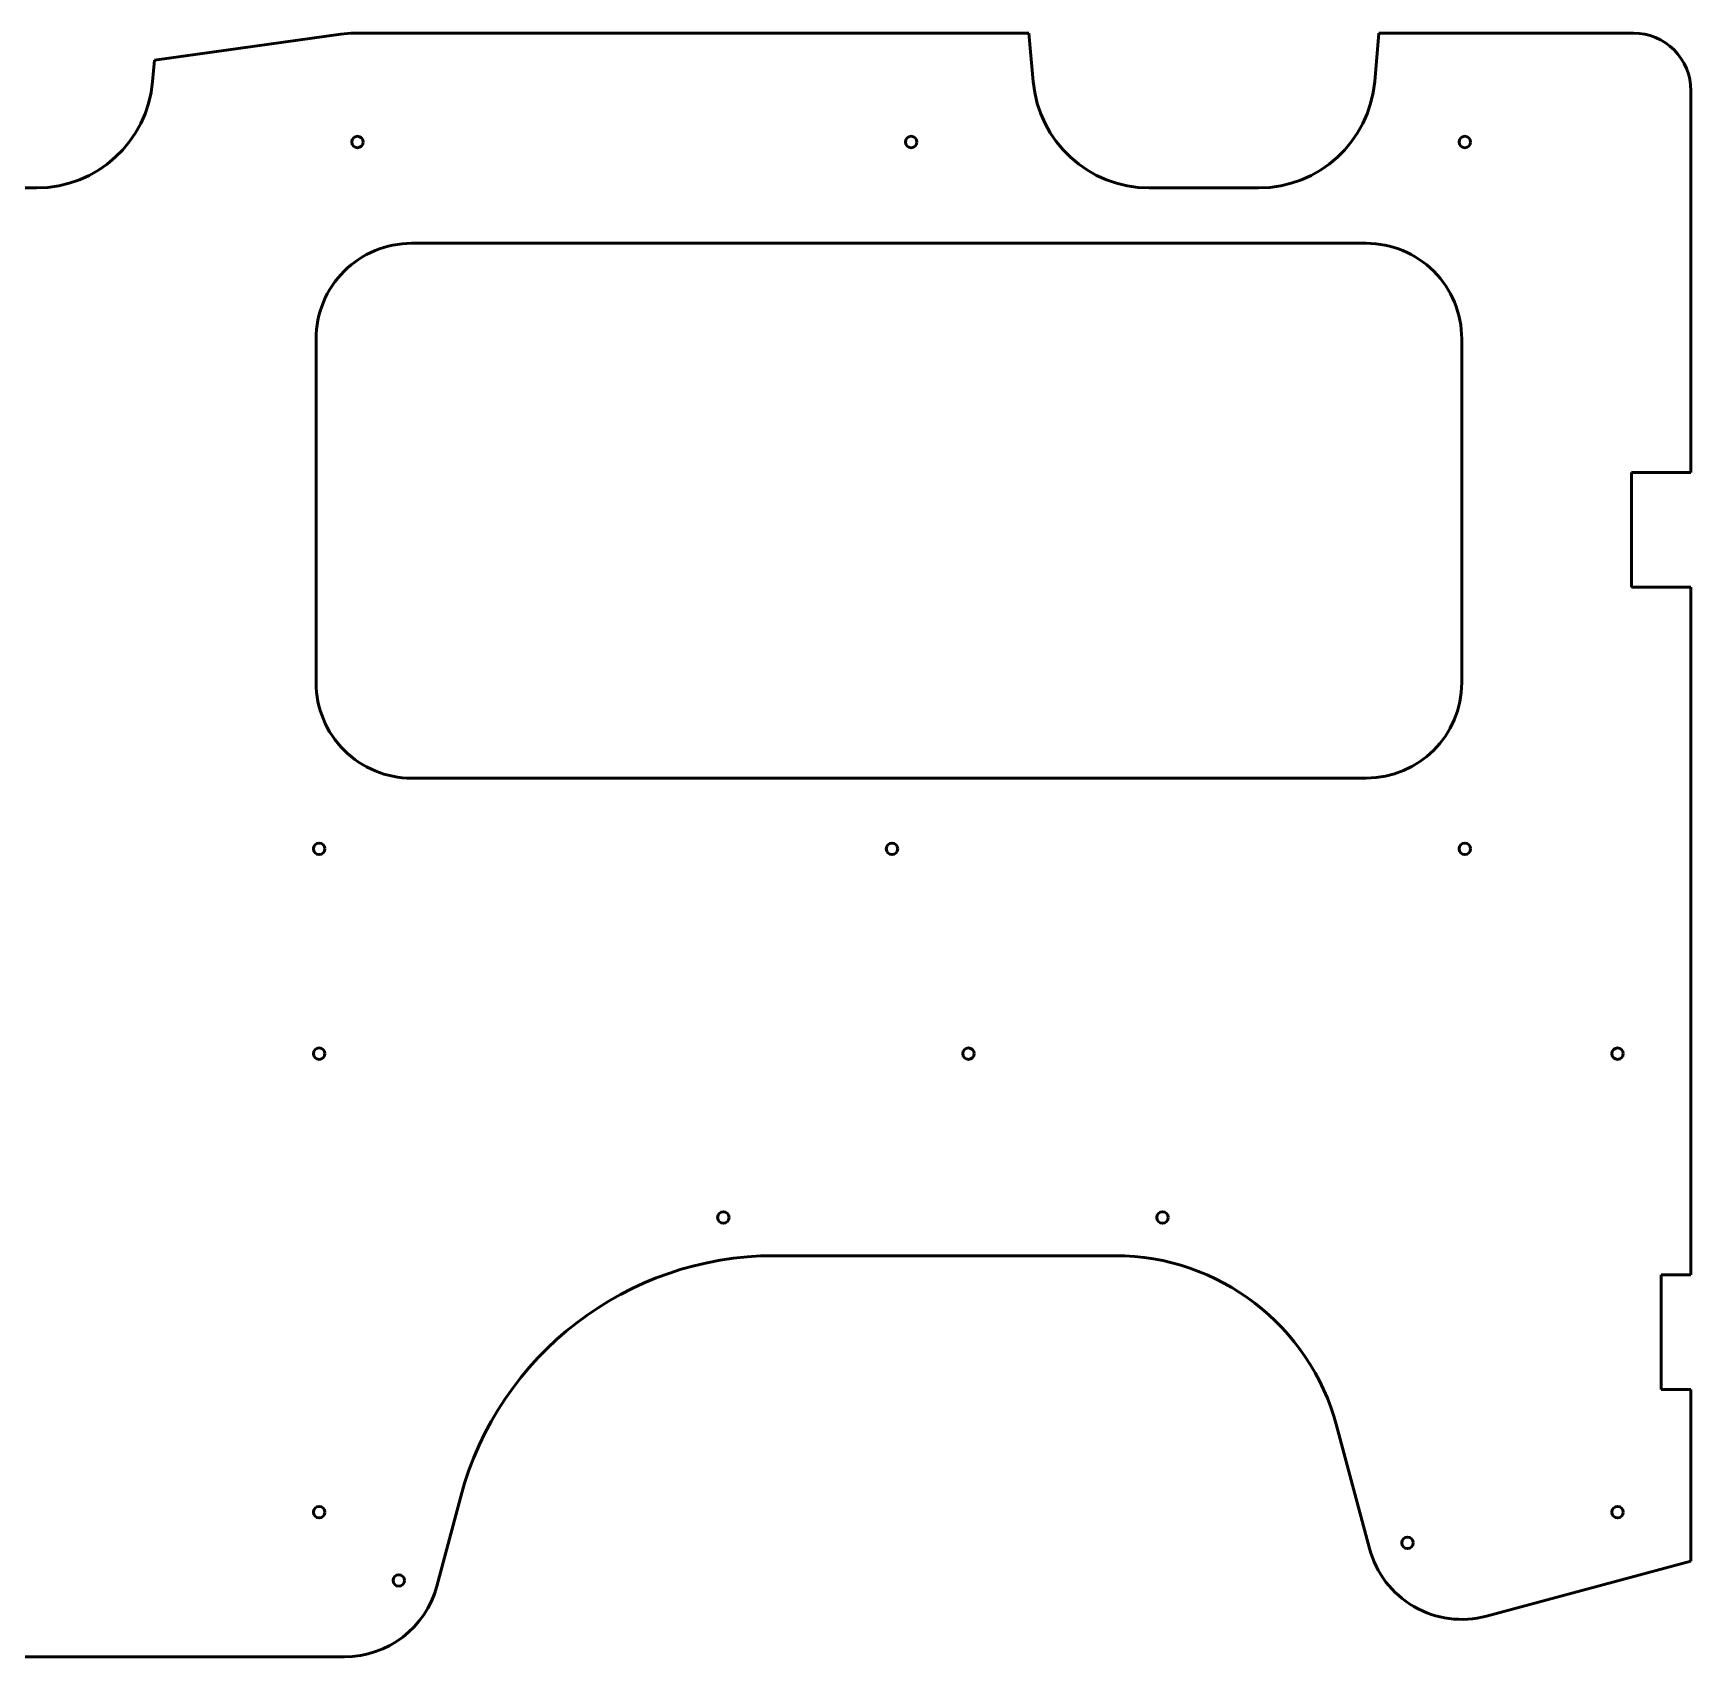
# Model space of a CAD drawing. Header units: millimetres. Extents: x -4457 to 5436, y 521 to 6420.
# Drawn here: x -3179 to -2311, y 3168 to 4018 of the extents above; entities that cross this region are included whole.
import ezdxf

# ---------------------------------------------------------------- set-up
doc = ezdxf.new("R2010")
doc.units = ezdxf.units.MM
doc.header["$MEASUREMENT"] = 0
doc.layers.add('layer 1', color=7, linetype='Continuous')

msp = doc.modelspace()

# ---------------------------------------------------------------- linework, layer by layer
at = {"layer": 'layer 1', "lineweight": 50}
for points in [[(-3115.6015, 4004.0053), (-3115.6015, 4004.0053), (-3017.9462, 4017.7299), (-3017.9462, 4017.7299)], [(-3010.9876, 4018.2165), (-3013.3156, 4018.2165), (-3015.6408, 4018.0539), (-3017.9462, 4017.7299)], [(-3010.9876, 4018.2165), (-3010.9876, 4018.2165), (-2657.6169, 4018.2165), (-2657.6169, 4018.2165)], [(-2655.402, 3992.9), (-2655.402, 3992.9), (-2657.6169, 4018.2165), (-2657.6169, 4018.2165)], [(-2474.3582, 4018.2165), (-2474.3582, 4018.2165), (-2476.5731, 3992.9), (-2476.5731, 3992.9)], [(-2474.3582, 4018.2165), (-2474.3582, 4018.2165), (-2340.9876, 4018.2165), (-2340.9876, 4018.2165)], [(-3115.6015, 4004.0053), (-3115.6015, 4004.0053), (-3116.5731, 3992.9), (-3116.5731, 3992.9)], [(-3177.341, 3937.2165), (-3145.7122, 3937.2165), (-3119.3297, 3961.3915), (-3116.5731, 3992.9)], [(-2655.402, 3992.9), (-2652.6454, 3961.3915), (-2626.263, 3937.2165), (-2594.6342, 3937.2165)], [(-2537.341, 3937.2165), (-2505.7122, 3937.2165), (-2479.3297, 3961.3915), (-2476.5731, 3992.9)], [(-2310.9876, 3988.2165), (-2310.9876, 3988.2165), (-2310.9876, 3788.2165), (-2310.9876, 3788.2165)], [(-3177.341, 3937.2165), (-3177.341, 3937.2165), (-3234.6342, 3937.2165), (-3234.6342, 3937.2165)], [(-2537.341, 3937.2165), (-2537.341, 3937.2165), (-2594.6342, 3937.2165), (-2594.6342, 3937.2165)], [(-2980.9876, 3908.2165), (-2980.9876, 3908.2165), (-2480.9876, 3908.2165), (-2480.9876, 3908.2165)], [(-3030.9876, 3678.2165), (-3030.9876, 3678.2165), (-3030.9876, 3858.2165), (-3030.9876, 3858.2165)], [(-2430.9876, 3858.2165), (-2430.9876, 3858.2165), (-2430.9876, 3678.2165), (-2430.9876, 3678.2165)], [(-2341.9876, 3728.2165), (-2341.9876, 3728.2165), (-2341.9876, 3788.2165), (-2341.9876, 3788.2165)], [(-2341.9876, 3788.2165), (-2341.9876, 3788.2165), (-2310.9876, 3788.2165), (-2310.9876, 3788.2165)], [(-2310.9876, 3728.2165), (-2310.9876, 3728.2165), (-2341.9876, 3728.2165), (-2341.9876, 3728.2165)], [(-2310.9876, 3728.2165), (-2310.9876, 3728.2165), (-2310.9876, 3368.2165), (-2310.9876, 3368.2165)], [(-2480.9876, 3628.2165), (-2453.3734, 3628.2165), (-2430.9877, 3650.6021), (-2430.9876, 3678.2162)], [(-2480.9876, 3628.2165), (-2480.9876, 3628.2165), (-2980.9876, 3628.2165), (-2980.9876, 3628.2165)], [(-2790.9876, 3378.2165), (-2867.9305, 3378.2165), (-2935.2806, 3326.5369), (-2955.195, 3252.2157)], [(-2612.448, 3378.2165), (-2612.448, 3378.2165), (-2790.9876, 3378.2165), (-2790.9876, 3378.2165)], [(-2496.5369, 3289.2748), (-2510.5941, 3341.7368), (-2558.1353, 3378.2165), (-2612.448, 3378.2165)], [(-2326.4876, 3308.2165), (-2326.4876, 3308.2165), (-2326.4876, 3368.2165), (-2326.4876, 3368.2165)], [(-2326.4876, 3368.2165), (-2326.4876, 3368.2165), (-2310.9876, 3368.2165), (-2310.9876, 3368.2165)], [(-2310.9876, 3308.2165), (-2310.9876, 3308.2165), (-2326.4876, 3308.2165), (-2326.4876, 3308.2165)], [(-2310.9876, 3308.2165), (-2310.9876, 3308.2165), (-2310.9876, 3218.2165), (-2310.9876, 3218.2165)], [(-2479.2839, 3224.8854), (-2479.2839, 3224.8854), (-2496.5369, 3289.2748), (-2496.5369, 3289.2748)], [(-2955.195, 3252.2157), (-2955.195, 3252.2157), (-2967.7725, 3205.2755), (-2967.7725, 3205.2755)], [(-2310.9876, 3218.2165), (-2310.9876, 3218.2165), (-2418.0466, 3189.5301), (-2418.0466, 3189.5301)], [(-3016.0688, 3168.2165), (-2993.4385, 3168.2165), (-2973.6297, 3183.4163), (-2967.7725, 3205.2755)], [(-3016.0688, 3168.2165), (-3016.0688, 3168.2165), (-3763.2094, 3168.2165), (-3763.2094, 3168.2165)]]:
    msp.add_open_spline(points, degree=3, dxfattribs=at)
for points, knots in [([(-2310.9876, 3988.2165), (-2310.9876, 3996.173), (-2314.1483, 4003.8036), (-2319.7744, 4009.4297), (-2319.7744, 4009.4297), (-2325.4005, 4015.0558), (-2333.0311, 4018.2165), (-2340.9876, 4018.2165)], [0, 0, 0, 0, 0.33333333, 0.33333333, 0.33333333, 0.33333333, 1, 1, 1, 1]), ([(-3006.3463, 3961.2165), (-3006.3463, 3962.8733), (-3007.6894, 3964.2165), (-3009.3463, 3964.2165), (-3009.3463, 3964.2165), (-3011.0032, 3964.2165), (-3012.3463, 3962.8733), (-3012.3463, 3961.2165), (-3012.3463, 3961.2165), (-3012.3463, 3959.5596), (-3011.0032, 3958.2165), (-3009.3463, 3958.2165), (-3009.3463, 3958.2165), (-3007.6895, 3958.2165), (-3006.3463, 3959.5596), (-3006.3463, 3961.2165)], [0, 0, 0, 0, 0.2, 0.2, 0.2, 0.2, 0.4, 0.4, 0.4, 0.4, 0.6, 0.6, 0.6, 0.6, 1, 1, 1, 1]), ([(-2716.3463, 3961.2165), (-2716.3463, 3962.8733), (-2717.6894, 3964.2165), (-2719.3463, 3964.2165), (-2719.3463, 3964.2165), (-2721.0032, 3964.2165), (-2722.3463, 3962.8733), (-2722.3463, 3961.2165), (-2722.3463, 3961.2165), (-2722.3463, 3959.5596), (-2721.0032, 3958.2165), (-2719.3463, 3958.2165), (-2719.3463, 3958.2165), (-2717.6895, 3958.2165), (-2716.3463, 3959.5596), (-2716.3463, 3961.2165)], [0, 0, 0, 0, 0.2, 0.2, 0.2, 0.2, 0.4, 0.4, 0.4, 0.4, 0.6, 0.6, 0.6, 0.6, 1, 1, 1, 1]), ([(-2426.3463, 3961.2165), (-2426.3463, 3962.8733), (-2427.6894, 3964.2165), (-2429.3463, 3964.2165), (-2429.3463, 3964.2165), (-2431.0032, 3964.2165), (-2432.3463, 3962.8733), (-2432.3463, 3961.2165), (-2432.3463, 3961.2165), (-2432.3463, 3959.5596), (-2431.0032, 3958.2165), (-2429.3463, 3958.2165), (-2429.3463, 3958.2165), (-2427.6895, 3958.2165), (-2426.3463, 3959.5596), (-2426.3463, 3961.2165)], [0, 0, 0, 0, 0.2, 0.2, 0.2, 0.2, 0.4, 0.4, 0.4, 0.4, 0.6, 0.6, 0.6, 0.6, 1, 1, 1, 1]), ([(-2980.9876, 3908.2165), (-2994.2484, 3908.2165), (-3006.9661, 3902.9486), (-3016.3429, 3893.5718), (-3016.3429, 3893.5718), (-3025.7197, 3884.195), (-3030.9876, 3871.4773), (-3030.9876, 3858.2165)], [0, 0, 0, 0, 0.33333333, 0.33333333, 0.33333333, 0.33333333, 1, 1, 1, 1]), ([(-2430.9876, 3858.2165), (-2430.9876, 3871.4773), (-2436.2554, 3884.195), (-2445.6322, 3893.5718), (-2445.6322, 3893.5718), (-2455.009, 3902.9486), (-2467.7267, 3908.2165), (-2480.9876, 3908.2165)], [0, 0, 0, 0, 0.33333333, 0.33333333, 0.33333333, 0.33333333, 1, 1, 1, 1]), ([(-3030.9876, 3678.2165), (-3030.9876, 3664.9556), (-3025.7197, 3652.2379), (-3016.3429, 3642.8611), (-3016.3429, 3642.8611), (-3006.9661, 3633.4843), (-2994.2484, 3628.2165), (-2980.9876, 3628.2165)], [0, 0, 0, 0, 0.33333333, 0.33333333, 0.33333333, 0.33333333, 1, 1, 1, 1]), ([(-3026.3463, 3591.2165), (-3026.3463, 3592.8733), (-3027.6894, 3594.2165), (-3029.3463, 3594.2165), (-3029.3463, 3594.2165), (-3031.0032, 3594.2165), (-3032.3463, 3592.8733), (-3032.3463, 3591.2165), (-3032.3463, 3591.2165), (-3032.3463, 3589.5596), (-3031.0032, 3588.2165), (-3029.3463, 3588.2165), (-3029.3463, 3588.2165), (-3027.6895, 3588.2165), (-3026.3463, 3589.5596), (-3026.3463, 3591.2165)], [0, 0, 0, 0, 0.2, 0.2, 0.2, 0.2, 0.4, 0.4, 0.4, 0.4, 0.6, 0.6, 0.6, 0.6, 1, 1, 1, 1]), ([(-2726.3463, 3591.2165), (-2726.3463, 3592.8733), (-2727.6894, 3594.2165), (-2729.3463, 3594.2165), (-2729.3463, 3594.2165), (-2731.0032, 3594.2165), (-2732.3463, 3592.8733), (-2732.3463, 3591.2165), (-2732.3463, 3591.2165), (-2732.3463, 3589.5596), (-2731.0032, 3588.2165), (-2729.3463, 3588.2165), (-2729.3463, 3588.2165), (-2727.6895, 3588.2165), (-2726.3463, 3589.5596), (-2726.3463, 3591.2165)], [0, 0, 0, 0, 0.2, 0.2, 0.2, 0.2, 0.4, 0.4, 0.4, 0.4, 0.6, 0.6, 0.6, 0.6, 1, 1, 1, 1]), ([(-2426.3463, 3591.2165), (-2426.3463, 3592.8733), (-2427.6894, 3594.2165), (-2429.3463, 3594.2165), (-2429.3463, 3594.2165), (-2431.0032, 3594.2165), (-2432.3463, 3592.8733), (-2432.3463, 3591.2165), (-2432.3463, 3591.2165), (-2432.3463, 3589.5596), (-2431.0032, 3588.2165), (-2429.3463, 3588.2165), (-2429.3463, 3588.2165), (-2427.6895, 3588.2165), (-2426.3463, 3589.5596), (-2426.3463, 3591.2165)], [0, 0, 0, 0, 0.2, 0.2, 0.2, 0.2, 0.4, 0.4, 0.4, 0.4, 0.6, 0.6, 0.6, 0.6, 1, 1, 1, 1]), ([(-3026.3463, 3483.9787), (-3026.3463, 3485.6356), (-3027.6894, 3486.9787), (-3029.3463, 3486.9787), (-3029.3463, 3486.9787), (-3031.0032, 3486.9787), (-3032.3463, 3485.6356), (-3032.3463, 3483.9788), (-3032.3463, 3483.9788), (-3032.3463, 3482.3219), (-3031.0032, 3480.9788), (-3029.3463, 3480.9787), (-3029.3463, 3480.9787), (-3027.6895, 3480.9787), (-3026.3463, 3482.3219), (-3026.3463, 3483.9787)], [0, 0, 0, 0, 0.2, 0.2, 0.2, 0.2, 0.4, 0.4, 0.4, 0.4, 0.6, 0.6, 0.6, 0.6, 1, 1, 1, 1]), ([(-2686.3463, 3483.9787), (-2686.3463, 3485.6356), (-2687.6894, 3486.9787), (-2689.3463, 3486.9787), (-2689.3463, 3486.9787), (-2691.0032, 3486.9787), (-2692.3463, 3485.6356), (-2692.3463, 3483.9788), (-2692.3463, 3483.9788), (-2692.3463, 3482.3219), (-2691.0032, 3480.9788), (-2689.3463, 3480.9787), (-2689.3463, 3480.9787), (-2687.6895, 3480.9787), (-2686.3463, 3482.3219), (-2686.3463, 3483.9787)], [0, 0, 0, 0, 0.2, 0.2, 0.2, 0.2, 0.4, 0.4, 0.4, 0.4, 0.6, 0.6, 0.6, 0.6, 1, 1, 1, 1]), ([(-2346.3463, 3483.9787), (-2346.3463, 3485.6356), (-2347.6894, 3486.9787), (-2349.3463, 3486.9787), (-2349.3463, 3486.9787), (-2351.0032, 3486.9787), (-2352.3463, 3485.6356), (-2352.3463, 3483.9788), (-2352.3463, 3483.9788), (-2352.3463, 3482.3219), (-2351.0032, 3480.9788), (-2349.3463, 3480.9787), (-2349.3463, 3480.9787), (-2347.6895, 3480.9787), (-2346.3463, 3482.3219), (-2346.3463, 3483.9787)], [0, 0, 0, 0, 0.2, 0.2, 0.2, 0.2, 0.4, 0.4, 0.4, 0.4, 0.6, 0.6, 0.6, 0.6, 1, 1, 1, 1]), ([(-2814.69, 3398.2165), (-2814.69, 3399.8733), (-2816.0332, 3401.2165), (-2817.69, 3401.2165), (-2817.69, 3401.2165), (-2819.3469, 3401.2165), (-2820.69, 3399.8733), (-2820.69, 3398.2165), (-2820.69, 3398.2165), (-2820.69, 3396.5596), (-2819.3469, 3395.2165), (-2817.69, 3395.2165), (-2817.69, 3395.2165), (-2816.0332, 3395.2165), (-2814.69, 3396.5596), (-2814.69, 3398.2165)], [0, 0, 0, 0, 0.2, 0.2, 0.2, 0.2, 0.4, 0.4, 0.4, 0.4, 0.6, 0.6, 0.6, 0.6, 1, 1, 1, 1]), ([(-2584.69, 3398.2165), (-2584.69, 3399.8733), (-2586.0332, 3401.2165), (-2587.69, 3401.2165), (-2587.69, 3401.2165), (-2589.3469, 3401.2165), (-2590.69, 3399.8733), (-2590.69, 3398.2165), (-2590.69, 3398.2165), (-2590.69, 3396.5596), (-2589.3469, 3395.2165), (-2587.69, 3395.2165), (-2587.69, 3395.2165), (-2586.0332, 3395.2165), (-2584.69, 3396.5596), (-2584.69, 3398.2165)], [0, 0, 0, 0, 0.2, 0.2, 0.2, 0.2, 0.4, 0.4, 0.4, 0.4, 0.6, 0.6, 0.6, 0.6, 1, 1, 1, 1]), ([(-3026.3463, 3243.9787), (-3026.3463, 3245.6356), (-3027.6894, 3246.9787), (-3029.3463, 3246.9787), (-3029.3463, 3246.9787), (-3031.0032, 3246.9787), (-3032.3463, 3245.6356), (-3032.3463, 3243.9788), (-3032.3463, 3243.9788), (-3032.3463, 3242.3219), (-3031.0032, 3240.9788), (-3029.3463, 3240.9787), (-3029.3463, 3240.9787), (-3027.6895, 3240.9787), (-3026.3463, 3242.3219), (-3026.3463, 3243.9787)], [0, 0, 0, 0, 0.2, 0.2, 0.2, 0.2, 0.4, 0.4, 0.4, 0.4, 0.6, 0.6, 0.6, 0.6, 1, 1, 1, 1]), ([(-2346.3463, 3243.9787), (-2346.3463, 3245.6356), (-2347.6894, 3246.9787), (-2349.3463, 3246.9787), (-2349.3463, 3246.9787), (-2351.0032, 3246.9787), (-2352.3463, 3245.6356), (-2352.3463, 3243.9788), (-2352.3463, 3243.9788), (-2352.3463, 3242.3219), (-2351.0032, 3240.9788), (-2349.3463, 3240.9787), (-2349.3463, 3240.9787), (-2347.6895, 3240.9787), (-2346.3463, 3242.3219), (-2346.3463, 3243.9787)], [0, 0, 0, 0, 0.2, 0.2, 0.2, 0.2, 0.4, 0.4, 0.4, 0.4, 0.6, 0.6, 0.6, 0.6, 1, 1, 1, 1]), ([(-2456.3908, 3227.9177), (-2456.3908, 3229.5745), (-2457.734, 3230.9177), (-2459.3908, 3230.9177), (-2459.3908, 3230.9177), (-2461.0477, 3230.9177), (-2462.3908, 3229.5745), (-2462.3908, 3227.9177), (-2462.3908, 3227.9177), (-2462.3908, 3226.2608), (-2461.0477, 3224.9177), (-2459.3908, 3224.9177), (-2459.3908, 3224.9177), (-2457.734, 3224.9177), (-2456.3908, 3226.2608), (-2456.3908, 3227.9177)], [0, 0, 0, 0, 0.2, 0.2, 0.2, 0.2, 0.4, 0.4, 0.4, 0.4, 0.6, 0.6, 0.6, 0.6, 1, 1, 1, 1]), ([(-2479.2839, 3224.8854), (-2475.8517, 3212.0764), (-2467.4718, 3201.1555), (-2455.9876, 3194.5251), (-2455.9876, 3194.5251), (-2444.5034, 3187.8947), (-2430.8556, 3186.0979), (-2418.0466, 3189.5301)], [0, 0, 0, 0, 0.33333333, 0.33333333, 0.33333333, 0.33333333, 1, 1, 1, 1]), ([(-2984.69, 3208.2165), (-2984.69, 3209.8733), (-2986.0332, 3211.2165), (-2987.69, 3211.2165), (-2987.69, 3211.2165), (-2989.3469, 3211.2165), (-2990.69, 3209.8733), (-2990.69, 3208.2165), (-2990.69, 3208.2165), (-2990.69, 3206.5596), (-2989.3469, 3205.2165), (-2987.69, 3205.2165), (-2987.69, 3205.2165), (-2986.0332, 3205.2165), (-2984.69, 3206.5596), (-2984.69, 3208.2165)], [0, 0, 0, 0, 0.2, 0.2, 0.2, 0.2, 0.4, 0.4, 0.4, 0.4, 0.6, 0.6, 0.6, 0.6, 1, 1, 1, 1])]:
    msp.add_open_spline(points, degree=3, knots=knots, dxfattribs=at)

doc.saveas('drawing.dxf')
